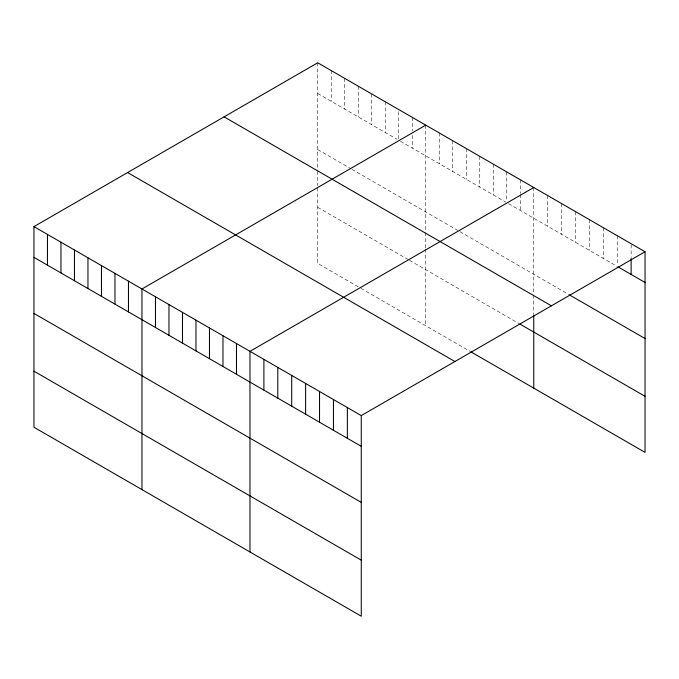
<?xml version="1.0" encoding="UTF-8"?>
<svg xmlns="http://www.w3.org/2000/svg" width="679" height="679" viewBox="0 0 679 679"><rect width="100%" height="100%" fill="white"/><g stroke="black" fill="none" stroke-linecap="round" stroke-linejoin="round"><path stroke-width="0.51" stroke-dasharray="3.4 2.55" d="M317.73 62.782L317.73 170.208M317.73 93.507L396.943 139.237M400.542 141.317L505.855 202.121M508.563 203.675L617.228 266.414M317.73 149.575L351.035 168.799M351.934 169.317L459.055 231.166M459.955 231.683L568.544 294.372M317.73 207.341L408.648 259.828M409.547 260.346L520.258 324.265M358.24 286.793L317.73 263.41L317.73 186.708M360.939 288.354L469.851 351.23M631.139 244.779L631.139 257.494M617.228 235.689L617.228 265.362M603.317 227.66L603.317 258.385M589.406 219.631L589.406 250.356M575.495 211.593L575.495 242.327M561.584 203.564L561.584 234.289M547.673 195.535L547.673 226.26M533.762 187.497L533.762 293.897M533.762 294.924L533.762 314.53M520.258 179.706L520.258 193.481M520.258 194.542L520.258 210.431M506.755 171.914L506.755 201.578M493.26 164.114L493.26 194.848M479.756 156.323L479.756 187.048M466.252 148.523L466.252 179.256M452.749 140.731L452.749 171.456M439.245 132.931L439.245 163.664M425.75 125.14L425.75 231.531M425.75 232.566L425.75 248.039M425.75 249.074L425.75 325.767M412.246 117.348L412.246 131.115M412.246 135.359L412.246 148.073M398.743 111.67L398.743 139.22M385.239 101.757L385.239 132.481M371.744 93.957L371.744 124.69M358.24 86.165L358.24 116.89M344.737 78.365L344.737 109.098M331.233 70.574L331.233 101.298M317.73 171.235L317.73 185.681"/><path stroke-width="1.02" d="M33.95 226.616L361.27 415.59L361.27 616.218L33.95 427.244L33.95 226.616L317.73 62.782L645.05 251.756L645.05 452.384L470.751 351.756M425.75 125.14L141.962 288.982L141.962 489.61M533.762 187.497L249.982 351.34L249.982 551.968M361.27 415.59L645.05 251.756M618.094 266.923L645.05 282.481M569.409 294.881L645.05 338.549M224.087 116.847L551.399 305.822M520.258 324.265L645.05 396.315M127.601 172.551L454.913 361.525M33.95 257.349L361.27 446.324M33.95 313.418L361.27 502.392M33.95 371.184L361.27 560.158M631.139 258.555L631.139 274.452M533.762 315.557L533.762 388.133M347.359 407.561L347.359 438.286M333.448 399.532L333.448 430.257M319.537 391.503L319.537 422.228M305.626 383.465L305.626 414.198M291.715 375.436L291.715 406.161M277.804 367.407L277.804 398.132M263.893 359.369L263.893 390.102M236.479 343.549L236.479 374.273M222.975 335.749L222.975 366.482M209.472 327.957L209.472 358.682M195.968 320.157L195.968 350.89M182.473 312.365L182.473 343.09M168.969 304.574L168.969 335.299M155.466 296.774L155.466 327.507M128.467 281.182L128.467 311.916M114.963 273.391L114.963 304.116M101.46 265.591L101.46 296.324M87.956 257.799L87.956 288.524M74.452 250.008L74.452 280.733M60.957 242.208L60.957 272.941M47.454 234.416L47.454 265.141"/></g></svg>
